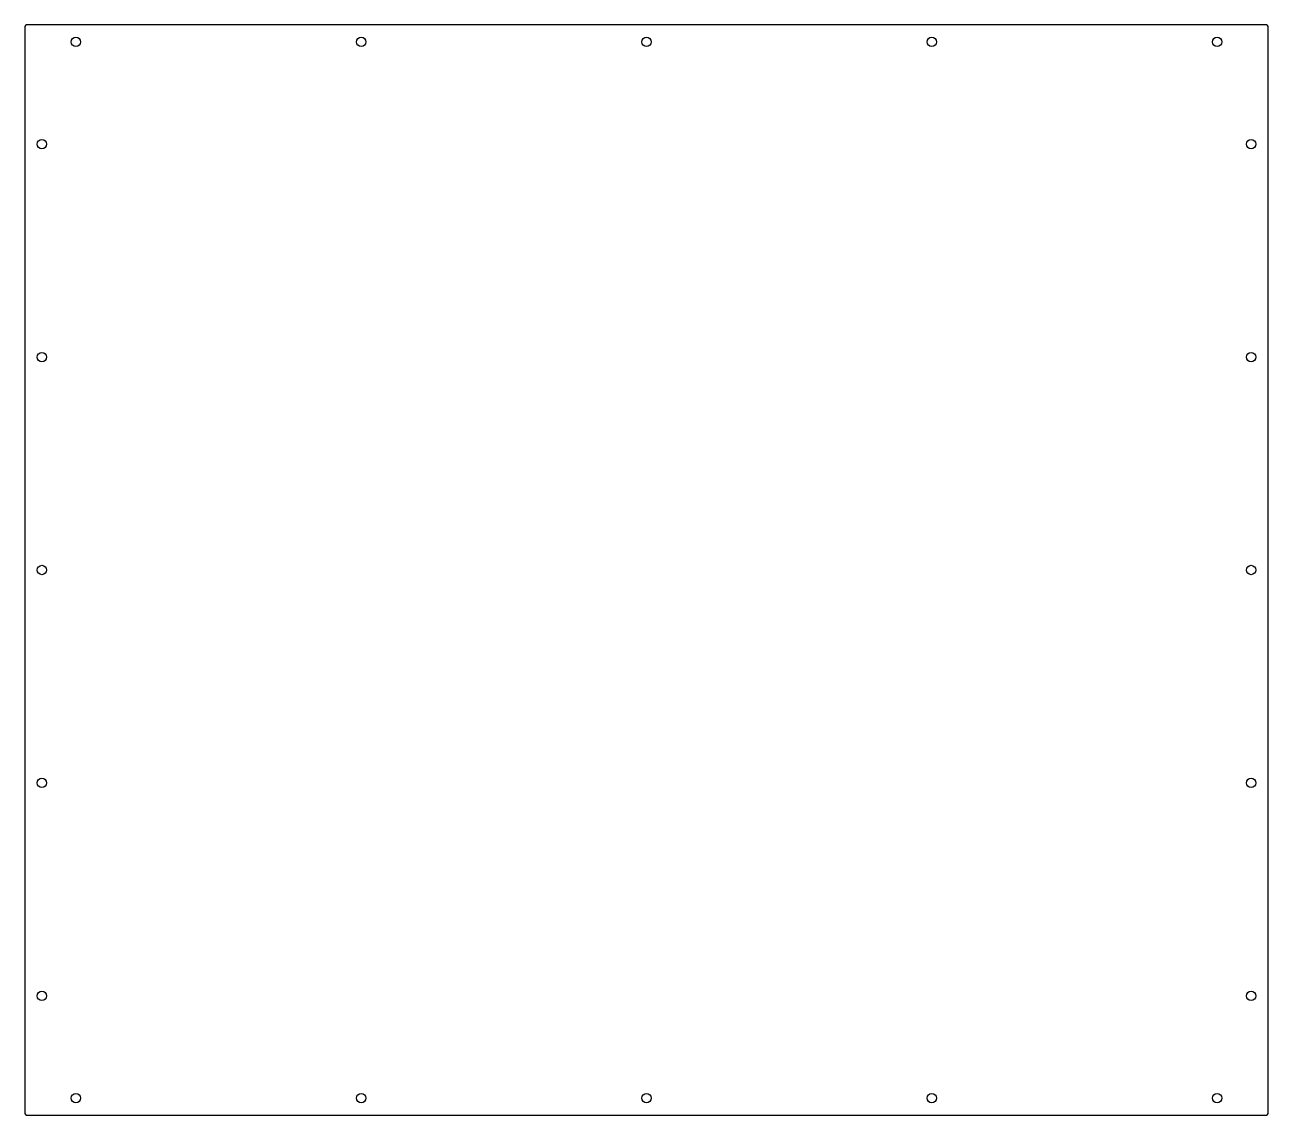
# Model space of a CAD drawing. Header units: millimetres. Extents: x -365 to 365, y -320 to 320.
import ezdxf

# ---------------------------------------------------------------- set-up
doc = ezdxf.new("R2010")
doc.units = ezdxf.units.MM

msp = doc.modelspace()

# ---------------------------------------------------------------- linework, layer by layer
at = {"color": 7, "linetype": 'Continuous', "lineweight": 25}
for p, q in [((-365, 319), (-365, -319)), ((364, 320), (-364, 320)), ((365, -319), (365, 319)), ((-364, -320), (364, -320))]:
    msp.add_line(p, q, dxfattribs=at)
for centre in [(-335, 310), (-167.5, 310), (0, 310), (167.5, 310), (335, 310), (-355, 250), (355, 250), (-355, 125), (355, 125), (-355, 0), (355, 0), (-355, -125), (355, -125), (-355, -250), (355, -250), (-335, -310), (-167.5, -310), (0, -310), (167.5, -310), (335, -310)]:
    msp.add_circle(centre, 2.75, dxfattribs=at)
for centre, start, end in [((-364, 319), 90, 180), ((364, 319), 0, 90), ((-364, -319), 180, 270), ((364, -319), 270, 360)]:
    msp.add_arc(centre, 1, start, end, dxfattribs=at)

doc.saveas('drawing.dxf')
